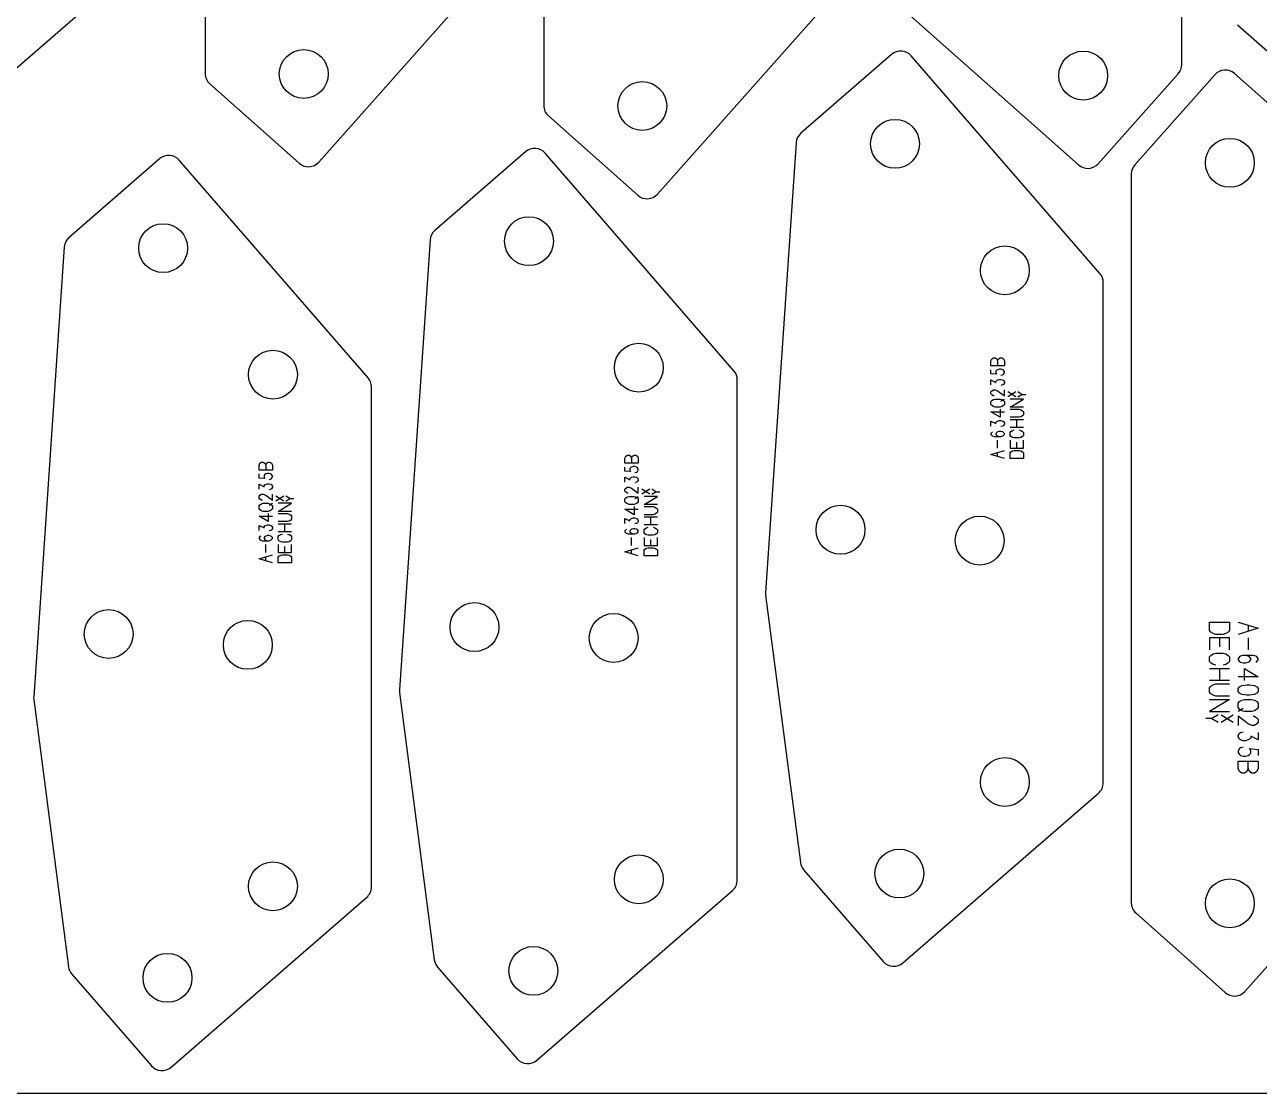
# Model space of a CAD drawing. Header units: millimetres. Extents: x 0 to 2500, y 0 to 1253.
# Drawn here: x 1150.3 to 1592.4, y 0 to 382.7 of the extents above; entities that cross this region are included whole.
import ezdxf

# ---------------------------------------------------------------- set-up
doc = ezdxf.new("R2010")
doc.units = ezdxf.units.MM
doc.layers.add('PARTS', color=4, linetype='CONTINUOUS')
doc.layers.add('PLATE', color=2, linetype='CONTINUOUS')

msp = doc.modelspace()

# ---------------------------------------------------------------- linework, layer by layer
at = {"layer": 'PARTS'}
for p, q in [((1564.63, 368.44), (1564.63, 629.45)), ((1214.92, 626.19), (1214.92, 365.18)), ((1336.16, 614.73), (1336.16, 353.73)), ((1132.58, 354.39), (1202.61, 415.16)), ((1255.63, 333.47), (1324.07, 410.52)), ((1376.86, 322.01), (1445.31, 399.07)), ((1458.31, 394.1), (1527.69, 332.48)), ((1584.61, 382.67), (1653.99, 321.05)), ((1460.67, 372), (1428.26, 343.87)), ((1535.32, 293.61), (1467.73, 371.5)), ((1534.75, 332.9), (1563.37, 365.12)), ((1576.45, 364.75), (1547.83, 332.53)), ((1652.89, 303.55), (1583.51, 365.17)), ((1216.6, 361.44), (1248.57, 333.05)), ((1337.84, 349.99), (1369.8, 321.6)), ((1426.54, 340.44), (1415.6, 179.32)), ((1329.6, 337.14), (1297.18, 309.01)), ((1404.25, 258.75), (1336.65, 336.64)), ((1198.59, 334.65), (1166.17, 306.52)), ((1273.24, 256.26), (1205.64, 334.15)), ((1546.57, 329.21), (1546.57, 68.2)), ((1295.47, 305.57), (1284.52, 144.46)), ((1164.46, 303.09), (1153.52, 141.97)), ((1536.54, 111.26), (1536.54, 290.33)), ((1496.3, 262.27), (1496.6, 262.99)), ((1496.3, 260.47), (1496.3, 262.27)), ((1496.6, 262.99), (1497.2, 263.35)), ((1497.2, 263.35), (1497.8, 263.35)), ((1497.8, 263.35), (1498.4, 262.99)), ((1498.4, 262.99), (1498.7, 262.27)), ((1498.7, 262.27), (1499, 262.99)), ((1498.7, 262.27), (1498.7, 260.47)), ((1499, 262.99), (1499.6, 263.35)), ((1499.6, 263.35), (1500.2, 263.35)), ((1500.2, 263.35), (1500.8, 262.99)), ((1500.8, 262.99), (1501.1, 262.27)), ((1501.1, 262.27), (1501.1, 260.47)), ((1501.1, 260.47), (1496.3, 260.47)), ((1496.3, 257.69), (1496.3, 259.13)), ((1498.4, 257.51), (1496.3, 257.69)), ((1498.4, 258.95), (1498.1, 258.59)), ((1498.1, 258.59), (1498.1, 257.87)), ((1498.1, 257.87), (1498.4, 257.51)), ((1498.7, 259.13), (1498.4, 258.95)), ((1499.3, 259.31), (1498.7, 259.13)), ((1499.9, 259.31), (1499.3, 259.31)), ((1500.5, 259.13), (1499.9, 259.31)), ((1499.9, 257.15), (1500.5, 257.33)), ((1500.8, 258.95), (1500.5, 259.13)), ((1500.5, 257.33), (1500.8, 257.51)), ((1501.1, 258.41), (1500.8, 258.95)), ((1500.8, 257.51), (1501.1, 258.05)), ((1501.1, 258.05), (1501.1, 258.41)), ((1274.46, 73.9), (1274.46, 252.98)), ((1405.47, 76.39), (1405.47, 255.47)), ((1496.3, 253.65), (1496.3, 255.45)), ((1496.3, 255.45), (1498.1, 254.55)), ((1498.1, 254.91), (1498.4, 255.27)), ((1498.1, 254.55), (1498.1, 254.91)), ((1498.4, 255.27), (1498.7, 255.45)), ((1498.7, 255.45), (1499.3, 255.63)), ((1499.3, 255.63), (1499.9, 255.63)), ((1499.9, 255.63), (1500.5, 255.45)), ((1500.5, 253.65), (1499.9, 253.47)), ((1500.5, 255.45), (1500.8, 255.27)), ((1500.8, 253.83), (1500.5, 253.65)), ((1500.8, 255.27), (1501.1, 254.73)), ((1501.1, 254.37), (1500.8, 253.83)), ((1501.1, 254.73), (1501.1, 254.37)), ((1496.3, 251.23), (1496.6, 251.59)), ((1496.3, 250.51), (1496.3, 251.23)), ((1496.6, 250.15), (1496.3, 250.51)), ((1496.3, 247.73), (1496.6, 248.09)), ((1496.3, 246.65), (1496.3, 247.73)), ((1496.6, 251.59), (1497.2, 251.95)), ((1497.2, 249.79), (1496.6, 250.15)), ((1496.6, 248.09), (1497.2, 248.45)), ((1497.2, 251.95), (1497.8, 251.95)), ((1497.5, 249.79), (1497.2, 249.79)), ((1497.2, 248.45), (1497.8, 248.63)), ((1497.8, 251.95), (1498.7, 251.59)), ((1497.8, 248.63), (1499.6, 248.63)), ((1498.7, 251.59), (1501.1, 249.79)), ((1499.6, 248.63), (1500.2, 248.45)), ((1499.9, 247.91), (1501.1, 248.63)), ((1500.2, 248.45), (1500.8, 248.09)), ((1500.8, 248.09), (1501.1, 247.73)), ((1501.1, 249.79), (1501.1, 251.95)), ((1501.1, 247.73), (1501.1, 246.65)), ((1505.18, 249.43), (1502.3, 251.16)), ((1505.18, 251.16), (1502.3, 249.43)), ((1503.14, 245.75), (1507.94, 248.63)), ((1507.94, 248.63), (1503.14, 248.63)), ((1507.34, 250.3), (1505.9, 251.16)), ((1505.9, 249.43), (1507.34, 250.3)), ((1507.34, 250.3), (1508.78, 250.3)), ((1496.6, 246.29), (1496.3, 246.65)), ((1499.6, 242.07), (1496.3, 244.05)), ((1496.3, 244.05), (1501.1, 244.05)), ((1497.2, 245.93), (1496.6, 246.29)), ((1497.8, 245.75), (1497.2, 245.93)), ((1499.6, 245.75), (1497.8, 245.75)), ((1500.2, 245.93), (1499.6, 245.75)), ((1499.6, 244.95), (1499.6, 242.07)), ((1500.8, 246.29), (1500.2, 245.93)), ((1501.1, 246.65), (1500.8, 246.29)), ((1507.94, 245.75), (1503.14, 245.75)), ((1503.14, 244.95), (1506.44, 244.95)), ((1506.44, 244.95), (1507.04, 244.77)), ((1507.04, 244.77), (1507.64, 244.41)), ((1507.64, 244.41), (1507.94, 244.05)), ((1507.94, 244.05), (1507.94, 242.97)), ((1496.3, 238.93), (1496.3, 240.73)), ((1496.3, 240.73), (1498.1, 239.83)), ((1498.1, 240.19), (1498.4, 240.55)), ((1498.1, 239.83), (1498.1, 240.19)), ((1498.4, 240.55), (1498.7, 240.73)), ((1498.7, 240.73), (1499.3, 240.91)), ((1499.3, 240.91), (1499.9, 240.91)), ((1499.9, 240.91), (1500.5, 240.73)), ((1500.5, 238.93), (1499.9, 238.75)), ((1500.5, 240.73), (1500.8, 240.55)), ((1500.8, 239.11), (1500.5, 238.93)), ((1500.8, 240.55), (1501.1, 240.01)), ((1501.1, 239.65), (1500.8, 239.11)), ((1501.1, 240.01), (1501.1, 239.65)), ((1506.44, 242.07), (1503.14, 242.07)), ((1503.14, 241.27), (1507.94, 241.27)), ((1505.54, 238.39), (1505.54, 241.27)), ((1507.04, 242.25), (1506.44, 242.07)), ((1507.64, 242.61), (1507.04, 242.25)), ((1507.94, 242.97), (1507.64, 242.61)), ((1496.6, 236.69), (1496.3, 236.33)), ((1496.3, 236.33), (1496.3, 235.97)), ((1496.3, 235.97), (1496.6, 235.61)), ((1496.9, 236.87), (1496.6, 236.69)), ((1496.6, 235.61), (1496.9, 235.43)), ((1496.9, 235.43), (1497.5, 235.25)), ((1497.5, 235.25), (1499.9, 235.25)), ((1498.4, 236.69), (1498.1, 236.33)), ((1498.1, 236.33), (1498.1, 235.97)), ((1498.1, 235.97), (1498.4, 235.61)), ((1498.7, 236.87), (1498.4, 236.69)), ((1498.4, 235.61), (1498.7, 235.43)), ((1499.3, 237.05), (1498.7, 236.87)), ((1498.7, 235.43), (1499.3, 235.25)), ((1499.9, 237.05), (1499.3, 237.05)), ((1500.5, 236.87), (1499.9, 237.05)), ((1499.9, 235.25), (1500.5, 235.43)), ((1500.8, 236.69), (1500.5, 236.87)), ((1500.5, 235.43), (1500.8, 235.61)), ((1501.1, 236.33), (1500.8, 236.69)), ((1500.8, 235.61), (1501.1, 235.97)), ((1501.1, 235.97), (1501.1, 236.33)), ((1507.94, 238.39), (1503.14, 238.39)), ((1503.14, 236.69), (1503.44, 237.05)), ((1503.14, 235.61), (1503.14, 236.69)), ((1503.44, 235.25), (1503.14, 235.61)), ((1503.44, 237.05), (1504.04, 237.41)), ((1504.04, 234.89), (1503.44, 235.25)), ((1504.04, 237.41), (1504.64, 237.59)), ((1504.64, 234.71), (1504.04, 234.89)), ((1506.44, 234.71), (1504.64, 234.71)), ((1506.44, 237.59), (1507.04, 237.41)), ((1507.04, 234.89), (1506.44, 234.71)), ((1507.04, 237.41), (1507.64, 237.05)), ((1507.64, 235.25), (1507.04, 234.89)), ((1507.64, 237.05), (1507.94, 236.69)), ((1507.94, 235.61), (1507.64, 235.25)), ((1507.94, 236.69), (1507.94, 235.61)), ((1496.3, 228.79), (1501.1, 230.23)), ((1498.7, 231.03), (1498.7, 233.91)), ((1503.14, 233.91), (1503.14, 231.03)), ((1503.14, 231.03), (1507.94, 231.03)), ((1503.44, 229.69), (1504.04, 230.05)), ((1504.04, 230.05), (1504.64, 230.23)), ((1504.64, 230.23), (1506.44, 230.23)), ((1505.54, 231.03), (1505.54, 233.19)), ((1506.44, 230.23), (1507.04, 230.05)), ((1507.04, 230.05), (1507.64, 229.69)), ((1507.94, 231.03), (1507.94, 233.91)), ((1234.22, 224.92), (1234.52, 225.64)), ((1234.52, 225.64), (1235.12, 226)), ((1235.12, 226), (1235.72, 226)), ((1235.72, 226), (1236.32, 225.64)), ((1236.32, 225.64), (1236.62, 224.92)), ((1236.62, 224.92), (1236.92, 225.64)), ((1236.92, 225.64), (1237.52, 226)), ((1237.52, 226), (1238.12, 226)), ((1238.12, 226), (1238.72, 225.64)), ((1238.72, 225.64), (1239.02, 224.92)), ((1365.23, 227.41), (1365.53, 228.13)), ((1365.23, 225.61), (1365.23, 227.41)), ((1370.03, 225.61), (1365.23, 225.61)), ((1365.53, 228.13), (1366.13, 228.49)), ((1366.13, 228.49), (1366.73, 228.49)), ((1366.73, 228.49), (1367.33, 228.13)), ((1367.33, 228.13), (1367.63, 227.41)), ((1367.63, 227.41), (1367.93, 228.13)), ((1367.63, 227.41), (1367.63, 225.61)), ((1367.93, 228.13), (1368.53, 228.49)), ((1368.53, 228.49), (1369.13, 228.49)), ((1369.13, 228.49), (1369.73, 228.13)), ((1369.73, 228.13), (1370.03, 227.41)), ((1370.03, 227.41), (1370.03, 225.61)), ((1501.1, 227.35), (1496.3, 228.79)), ((1498.7, 228.07), (1498.7, 229.51)), ((1503.14, 229.33), (1503.44, 229.69)), ((1503.14, 227.35), (1503.14, 229.33)), ((1507.94, 227.35), (1503.14, 227.35)), ((1507.64, 229.69), (1507.94, 229.33)), ((1507.94, 229.33), (1507.94, 227.35)), ((1234.22, 223.12), (1234.22, 224.92)), ((1239.02, 223.12), (1234.22, 223.12)), ((1234.22, 220.34), (1234.22, 221.78)), ((1236.32, 221.6), (1236.02, 221.24)), ((1236.02, 221.24), (1236.02, 220.52)), ((1236.62, 221.78), (1236.32, 221.6)), ((1236.62, 224.92), (1236.62, 223.12)), ((1237.22, 221.96), (1236.62, 221.78)), ((1237.82, 221.96), (1237.22, 221.96)), ((1238.42, 221.78), (1237.82, 221.96)), ((1238.72, 221.6), (1238.42, 221.78)), ((1239.02, 221.06), (1238.72, 221.6)), ((1239.02, 224.92), (1239.02, 223.12)), ((1239.02, 220.7), (1239.02, 221.06)), ((1365.23, 222.83), (1365.23, 224.27)), ((1367.33, 222.65), (1365.23, 222.83)), ((1367.33, 224.09), (1367.03, 223.73)), ((1367.03, 223.73), (1367.03, 223.01)), ((1367.03, 223.01), (1367.33, 222.65)), ((1367.63, 224.27), (1367.33, 224.09)), ((1368.23, 224.45), (1367.63, 224.27)), ((1368.83, 224.45), (1368.23, 224.45)), ((1369.43, 224.27), (1368.83, 224.45)), ((1368.83, 222.29), (1369.43, 222.47)), ((1369.73, 224.09), (1369.43, 224.27)), ((1369.43, 222.47), (1369.73, 222.65)), ((1370.03, 223.55), (1369.73, 224.09)), ((1369.73, 222.65), (1370.03, 223.19)), ((1370.03, 223.19), (1370.03, 223.55)), ((1236.32, 220.16), (1234.22, 220.34)), ((1234.22, 216.3), (1234.22, 218.1)), ((1234.22, 218.1), (1236.02, 217.2)), ((1236.02, 220.52), (1236.32, 220.16)), ((1236.02, 217.56), (1236.32, 217.92)), ((1236.02, 217.2), (1236.02, 217.56)), ((1236.32, 217.92), (1236.62, 218.1)), ((1236.62, 218.1), (1237.22, 218.28)), ((1237.22, 218.28), (1237.82, 218.28)), ((1237.82, 219.8), (1238.42, 219.98)), ((1237.82, 218.28), (1238.42, 218.1)), ((1238.42, 219.98), (1238.72, 220.16)), ((1238.42, 218.1), (1238.72, 217.92)), ((1238.72, 220.16), (1239.02, 220.7)), ((1238.72, 217.92), (1239.02, 217.38)), ((1239.02, 217.02), (1238.72, 216.48)), ((1239.02, 217.38), (1239.02, 217.02)), ((1365.23, 218.79), (1365.23, 220.59)), ((1365.23, 220.59), (1367.03, 219.69)), ((1365.23, 216.37), (1365.53, 216.73)), ((1365.53, 216.73), (1366.13, 217.09)), ((1366.13, 217.09), (1366.73, 217.09)), ((1366.73, 217.09), (1367.63, 216.73)), ((1367.03, 220.05), (1367.33, 220.41)), ((1367.03, 219.69), (1367.03, 220.05)), ((1367.33, 220.41), (1367.63, 220.59)), ((1367.63, 220.59), (1368.23, 220.77)), ((1367.63, 216.73), (1370.03, 214.93)), ((1368.23, 220.77), (1368.83, 220.77)), ((1368.83, 220.77), (1369.43, 220.59)), ((1369.43, 218.79), (1368.83, 218.61)), ((1369.43, 220.59), (1369.73, 220.41)), ((1369.73, 218.97), (1369.43, 218.79)), ((1369.73, 220.41), (1370.03, 219.87)), ((1370.03, 219.51), (1369.73, 218.97)), ((1370.03, 219.87), (1370.03, 219.51)), ((1370.03, 214.93), (1370.03, 217.09)), ((1234.22, 213.88), (1234.52, 214.24)), ((1234.22, 213.16), (1234.22, 213.88)), ((1234.52, 212.8), (1234.22, 213.16)), ((1234.52, 214.24), (1235.12, 214.6)), ((1235.12, 212.44), (1234.52, 212.8)), ((1235.12, 214.6), (1235.72, 214.6)), ((1235.42, 212.44), (1235.12, 212.44)), ((1235.72, 214.6), (1236.62, 214.24)), ((1236.62, 214.24), (1239.02, 212.44)), ((1238.42, 216.3), (1237.82, 216.12)), ((1238.72, 216.48), (1238.42, 216.3)), ((1239.02, 212.44), (1239.02, 214.6)), ((1243.1, 212.08), (1240.22, 213.81)), ((1243.1, 213.81), (1240.22, 212.08)), ((1245.26, 212.95), (1243.82, 213.81)), ((1243.82, 212.08), (1245.26, 212.95)), ((1245.26, 212.95), (1246.7, 212.95)), ((1365.23, 215.65), (1365.23, 216.37)), ((1365.53, 215.29), (1365.23, 215.65)), ((1365.23, 212.87), (1365.53, 213.23)), ((1365.23, 211.79), (1365.23, 212.87)), ((1366.13, 214.93), (1365.53, 215.29)), ((1365.53, 213.23), (1366.13, 213.59)), ((1366.43, 214.93), (1366.13, 214.93)), ((1366.13, 213.59), (1366.73, 213.77)), ((1366.73, 213.77), (1368.53, 213.77)), ((1368.53, 213.77), (1369.13, 213.59)), ((1368.83, 213.05), (1370.03, 213.77)), ((1369.13, 213.59), (1369.73, 213.23)), ((1369.73, 213.23), (1370.03, 212.87)), ((1370.03, 212.87), (1370.03, 211.79)), ((1374.11, 214.57), (1371.23, 216.3)), ((1374.11, 216.3), (1371.23, 214.57)), ((1372.07, 210.89), (1376.87, 213.77)), ((1376.87, 213.77), (1372.07, 213.77)), ((1376.27, 215.43), (1374.83, 216.3)), ((1374.83, 214.57), (1376.27, 215.43)), ((1376.27, 215.43), (1377.71, 215.43)), ((1234.22, 210.38), (1234.52, 210.74)), ((1234.22, 209.3), (1234.22, 210.38)), ((1234.52, 208.94), (1234.22, 209.3)), ((1234.52, 210.74), (1235.12, 211.1)), ((1235.12, 208.58), (1234.52, 208.94)), ((1235.12, 211.1), (1235.72, 211.28)), ((1235.72, 208.4), (1235.12, 208.58)), ((1235.72, 211.28), (1237.52, 211.28)), ((1237.52, 208.4), (1235.72, 208.4)), ((1237.52, 211.28), (1238.12, 211.1)), ((1238.12, 208.58), (1237.52, 208.4)), ((1237.82, 210.56), (1239.02, 211.28)), ((1238.12, 211.1), (1238.72, 210.74)), ((1238.72, 208.94), (1238.12, 208.58)), ((1238.72, 210.74), (1239.02, 210.38)), ((1239.02, 209.3), (1238.72, 208.94)), ((1239.02, 210.38), (1239.02, 209.3)), ((1241.06, 208.4), (1245.86, 211.28)), ((1245.86, 211.28), (1241.06, 211.28)), ((1245.86, 208.4), (1241.06, 208.4)), ((1365.53, 211.43), (1365.23, 211.79)), ((1368.53, 207.21), (1365.23, 209.19)), ((1365.23, 209.19), (1370.03, 209.19)), ((1366.13, 211.07), (1365.53, 211.43)), ((1366.73, 210.89), (1366.13, 211.07)), ((1368.53, 210.89), (1366.73, 210.89)), ((1369.13, 211.07), (1368.53, 210.89)), ((1368.53, 210.09), (1368.53, 207.21)), ((1369.73, 211.43), (1369.13, 211.07)), ((1370.03, 211.79), (1369.73, 211.43)), ((1376.87, 210.89), (1372.07, 210.89)), ((1372.07, 210.09), (1375.37, 210.09)), ((1375.37, 210.09), (1375.97, 209.91)), ((1375.97, 209.91), (1376.57, 209.55)), ((1376.57, 209.55), (1376.87, 209.19)), ((1376.87, 208.11), (1376.57, 207.75)), ((1376.87, 209.19), (1376.87, 208.11)), ((1237.52, 204.72), (1234.22, 206.7)), ((1234.22, 206.7), (1239.02, 206.7)), ((1234.22, 201.58), (1234.22, 203.38)), ((1234.22, 203.38), (1236.02, 202.48)), ((1236.32, 203.2), (1236.62, 203.38)), ((1236.62, 203.38), (1237.22, 203.56)), ((1237.22, 203.56), (1237.82, 203.56)), ((1237.52, 207.6), (1237.52, 204.72)), ((1237.82, 203.56), (1238.42, 203.38)), ((1238.42, 203.38), (1238.72, 203.2)), ((1241.06, 207.6), (1244.36, 207.6)), ((1244.36, 204.72), (1241.06, 204.72)), ((1241.06, 203.92), (1245.86, 203.92)), ((1243.46, 201.04), (1243.46, 203.92)), ((1244.36, 207.6), (1244.96, 207.42)), ((1244.96, 204.9), (1244.36, 204.72)), ((1244.96, 207.42), (1245.56, 207.06)), ((1245.56, 205.26), (1244.96, 204.9)), ((1245.56, 207.06), (1245.86, 206.7)), ((1245.86, 205.62), (1245.56, 205.26)), ((1245.86, 206.7), (1245.86, 205.62)), ((1365.23, 204.07), (1365.23, 205.87)), ((1365.23, 205.87), (1367.03, 204.97)), ((1367.03, 205.33), (1367.33, 205.69)), ((1367.03, 204.97), (1367.03, 205.33)), ((1367.33, 205.69), (1367.63, 205.87)), ((1367.63, 205.87), (1368.23, 206.05)), ((1368.23, 206.05), (1368.83, 206.05)), ((1368.83, 206.05), (1369.43, 205.87)), ((1369.43, 204.07), (1368.83, 203.89)), ((1369.43, 205.87), (1369.73, 205.69)), ((1369.73, 204.25), (1369.43, 204.07)), ((1369.73, 205.69), (1370.03, 205.15)), ((1370.03, 204.79), (1369.73, 204.25)), ((1370.03, 205.15), (1370.03, 204.79)), ((1375.37, 207.21), (1372.07, 207.21)), ((1372.07, 206.41), (1376.87, 206.41)), ((1376.87, 203.53), (1372.07, 203.53)), ((1374.47, 203.53), (1374.47, 206.41)), ((1375.97, 207.39), (1375.37, 207.21)), ((1376.57, 207.75), (1375.97, 207.39)), ((1234.52, 199.34), (1234.22, 198.98)), ((1234.22, 198.98), (1234.22, 198.62)), ((1234.82, 199.52), (1234.52, 199.34)), ((1236.02, 202.84), (1236.32, 203.2)), ((1236.02, 202.48), (1236.02, 202.84)), ((1236.32, 199.34), (1236.02, 198.98)), ((1236.02, 198.98), (1236.02, 198.62)), ((1236.62, 199.52), (1236.32, 199.34)), ((1237.22, 199.7), (1236.62, 199.52)), ((1237.82, 199.7), (1237.22, 199.7)), ((1238.42, 201.58), (1237.82, 201.4)), ((1238.42, 199.52), (1237.82, 199.7)), ((1238.72, 201.76), (1238.42, 201.58)), ((1238.72, 199.34), (1238.42, 199.52)), ((1238.72, 203.2), (1239.02, 202.66)), ((1239.02, 202.3), (1238.72, 201.76)), ((1239.02, 198.98), (1238.72, 199.34)), ((1239.02, 202.66), (1239.02, 202.3)), ((1239.02, 198.62), (1239.02, 198.98)), ((1245.86, 201.04), (1241.06, 201.04)), ((1241.06, 199.34), (1241.36, 199.7)), ((1241.06, 198.26), (1241.06, 199.34)), ((1241.36, 199.7), (1241.96, 200.06)), ((1241.96, 200.06), (1242.56, 200.24)), ((1244.36, 200.24), (1244.96, 200.06)), ((1244.96, 200.06), (1245.56, 199.7)), ((1245.56, 199.7), (1245.86, 199.34)), ((1245.86, 199.34), (1245.86, 198.26)), ((1365.53, 201.83), (1365.23, 201.47)), ((1365.23, 201.47), (1365.23, 201.11)), ((1365.23, 201.11), (1365.53, 200.75)), ((1365.83, 202.01), (1365.53, 201.83)), ((1365.53, 200.75), (1365.83, 200.57)), ((1365.83, 200.57), (1366.43, 200.39)), ((1366.43, 200.39), (1368.83, 200.39)), ((1367.33, 201.83), (1367.03, 201.47)), ((1367.03, 201.47), (1367.03, 201.11)), ((1367.03, 201.11), (1367.33, 200.75)), ((1367.63, 202.01), (1367.33, 201.83)), ((1367.33, 200.75), (1367.63, 200.57)), ((1368.23, 202.19), (1367.63, 202.01)), ((1367.63, 200.57), (1368.23, 200.39)), ((1367.63, 196.17), (1367.63, 199.05)), ((1368.83, 202.19), (1368.23, 202.19)), ((1369.43, 202.01), (1368.83, 202.19)), ((1368.83, 200.39), (1369.43, 200.57)), ((1369.73, 201.83), (1369.43, 202.01)), ((1369.43, 200.57), (1369.73, 200.75)), ((1370.03, 201.47), (1369.73, 201.83)), ((1369.73, 200.75), (1370.03, 201.11)), ((1370.03, 201.11), (1370.03, 201.47)), ((1372.07, 201.83), (1372.37, 202.19)), ((1372.07, 200.75), (1372.07, 201.83)), ((1372.37, 200.39), (1372.07, 200.75)), ((1372.07, 199.05), (1372.07, 196.17)), ((1372.37, 202.19), (1372.97, 202.55)), ((1372.97, 200.03), (1372.37, 200.39)), ((1372.97, 202.55), (1373.57, 202.73)), ((1373.57, 199.85), (1372.97, 200.03)), ((1375.37, 199.85), (1373.57, 199.85)), ((1375.37, 202.73), (1375.97, 202.55)), ((1375.97, 200.03), (1375.37, 199.85)), ((1375.97, 202.55), (1376.57, 202.19)), ((1376.57, 200.39), (1375.97, 200.03)), ((1376.57, 202.19), (1376.87, 201.83)), ((1376.87, 200.75), (1376.57, 200.39)), ((1376.87, 201.83), (1376.87, 200.75)), ((1376.87, 196.17), (1376.87, 199.05)), ((1234.22, 198.62), (1234.52, 198.26)), ((1234.52, 198.26), (1234.82, 198.08)), ((1234.82, 198.08), (1235.42, 197.9)), ((1235.42, 197.9), (1237.82, 197.9)), ((1236.02, 198.62), (1236.32, 198.26)), ((1236.32, 198.26), (1236.62, 198.08)), ((1236.62, 198.08), (1237.22, 197.9)), ((1236.62, 193.68), (1236.62, 196.56)), ((1237.82, 197.9), (1238.42, 198.08)), ((1238.42, 198.08), (1238.72, 198.26)), ((1238.72, 198.26), (1239.02, 198.62)), ((1241.36, 197.9), (1241.06, 198.26)), ((1241.06, 196.56), (1241.06, 193.68)), ((1241.96, 197.54), (1241.36, 197.9)), ((1242.56, 197.36), (1241.96, 197.54)), ((1244.36, 197.36), (1242.56, 197.36)), ((1243.46, 193.68), (1243.46, 195.84)), ((1244.96, 197.54), (1244.36, 197.36)), ((1245.56, 197.9), (1244.96, 197.54)), ((1245.86, 198.26), (1245.56, 197.9)), ((1245.86, 193.68), (1245.86, 196.56)), ((1365.23, 193.93), (1370.03, 195.37)), ((1367.63, 193.21), (1367.63, 194.65)), ((1372.07, 196.17), (1376.87, 196.17)), ((1372.07, 194.47), (1372.37, 194.83)), ((1372.37, 194.83), (1372.97, 195.19)), ((1372.97, 195.19), (1373.57, 195.37)), ((1373.57, 195.37), (1375.37, 195.37)), ((1374.47, 196.17), (1374.47, 198.33)), ((1375.37, 195.37), (1375.97, 195.19)), ((1375.97, 195.19), (1376.57, 194.83)), ((1376.57, 194.83), (1376.87, 194.47)), ((1234.22, 191.44), (1239.02, 192.88)), ((1239.02, 190), (1234.22, 191.44)), ((1236.62, 190.72), (1236.62, 192.16)), ((1241.06, 193.68), (1245.86, 193.68)), ((1241.06, 191.98), (1241.36, 192.34)), ((1241.06, 190), (1241.06, 191.98)), ((1241.36, 192.34), (1241.96, 192.7)), ((1241.96, 192.7), (1242.56, 192.88)), ((1242.56, 192.88), (1244.36, 192.88)), ((1244.36, 192.88), (1244.96, 192.7)), ((1244.96, 192.7), (1245.56, 192.34)), ((1245.56, 192.34), (1245.86, 191.98)), ((1245.86, 191.98), (1245.86, 190)), ((1370.03, 192.49), (1365.23, 193.93)), ((1372.07, 192.49), (1372.07, 194.47)), ((1376.87, 192.49), (1372.07, 192.49)), ((1376.87, 194.47), (1376.87, 192.49)), ((1245.86, 190), (1241.06, 190)), ((1415.63, 178.34), (1428.05, 82.69)), ((1574.55, 165.7), (1574.55, 168.67)), ((1574.55, 168.67), (1581.75, 168.67)), ((1581.75, 168.67), (1581.75, 165.7)), ((1584.81, 168.67), (1592.01, 166.51)), ((1575, 165.16), (1574.55, 165.7)), ((1575.9, 164.62), (1575, 165.16)), ((1576.8, 164.35), (1575.9, 164.62)), ((1579.5, 164.35), (1576.8, 164.35)), ((1580.4, 164.62), (1579.5, 164.35)), ((1581.3, 165.16), (1580.4, 164.62)), ((1581.75, 165.7), (1581.3, 165.16)), ((1592.01, 166.51), (1584.81, 164.35)), ((1588.41, 167.59), (1588.41, 165.43)), ((1581.75, 163.15), (1574.55, 163.15)), ((1574.55, 163.15), (1574.55, 158.83)), ((1578.15, 163.15), (1578.15, 159.91)), ((1581.75, 158.83), (1581.75, 163.15)), ((1588.41, 163.15), (1588.41, 158.83)), ((1574.55, 156.28), (1575, 156.82)), ((1574.55, 154.66), (1574.55, 156.28)), ((1575, 156.82), (1575.9, 157.36)), ((1575.9, 157.36), (1576.8, 157.63)), ((1576.8, 157.63), (1579.5, 157.63)), ((1579.5, 157.63), (1580.4, 157.36)), ((1580.4, 157.36), (1581.3, 156.82)), ((1581.3, 156.82), (1581.75, 156.28)), ((1581.75, 156.28), (1581.75, 154.66)), ((1585.26, 156.28), (1584.81, 155.74)), ((1584.81, 155.74), (1584.81, 155.2)), ((1584.81, 155.2), (1585.26, 154.66)), ((1585.71, 156.55), (1585.26, 156.28)), ((1586.61, 156.82), (1585.71, 156.55)), ((1590.21, 156.82), (1586.61, 156.82)), ((1588.41, 156.55), (1587.51, 156.82)), ((1588.86, 156.28), (1588.41, 156.55)), ((1589.31, 155.74), (1588.86, 156.28)), ((1588.86, 154.66), (1589.31, 155.2)), ((1589.31, 155.2), (1589.31, 155.74)), ((1591.11, 156.55), (1590.21, 156.82)), ((1591.56, 156.28), (1591.11, 156.55)), ((1592.01, 155.74), (1591.56, 156.28)), ((1591.56, 154.66), (1592.01, 155.2)), ((1592.01, 155.2), (1592.01, 155.74)), ((1575, 154.12), (1574.55, 154.66)), ((1574.55, 152.11), (1581.75, 152.11)), ((1575.9, 153.58), (1575, 154.12)), ((1576.8, 153.31), (1575.9, 153.58)), ((1578.15, 152.11), (1578.15, 147.79)), ((1580.4, 153.58), (1579.5, 153.31)), ((1581.3, 154.12), (1580.4, 153.58)), ((1581.75, 154.66), (1581.3, 154.12)), ((1585.26, 154.66), (1585.71, 154.39)), ((1585.71, 154.39), (1586.61, 154.12)), ((1586.61, 154.12), (1587.51, 154.12)), ((1587.06, 147.79), (1587.06, 152.11)), ((1587.06, 152.11), (1592.01, 149.14)), ((1587.51, 154.12), (1588.41, 154.39)), ((1588.41, 154.39), (1588.86, 154.66)), ((1591.11, 154.39), (1591.56, 154.66)), ((1581.75, 147.79), (1574.55, 147.79)), ((1575, 145.78), (1575.9, 146.32)), ((1575.9, 146.32), (1576.8, 146.59)), ((1576.8, 146.59), (1581.75, 146.59)), ((1592.01, 149.14), (1584.81, 149.14)), ((1585.26, 145.51), (1586.16, 146.05)), ((1586.16, 146.05), (1587.96, 146.32)), ((1587.96, 146.32), (1588.86, 146.32)), ((1588.86, 146.32), (1590.66, 146.05)), ((1590.66, 146.05), (1591.56, 145.51)), ((1284.55, 143.47), (1296.98, 47.83)), ((1574.55, 145.24), (1575, 145.78)), ((1574.55, 143.62), (1574.55, 145.24)), ((1575, 143.08), (1574.55, 143.62)), ((1575.9, 142.54), (1575, 143.08)), ((1576.8, 142.27), (1575.9, 142.54)), ((1581.75, 142.27), (1576.8, 142.27)), ((1584.81, 144.97), (1585.26, 145.51)), ((1584.81, 143.89), (1584.81, 144.97)), ((1585.26, 143.35), (1584.81, 143.89)), ((1586.16, 142.81), (1585.26, 143.35)), ((1587.96, 142.54), (1586.16, 142.81)), ((1588.86, 142.54), (1587.96, 142.54)), ((1590.66, 142.81), (1588.86, 142.54)), ((1591.56, 143.35), (1590.66, 142.81)), ((1591.56, 145.51), (1592.01, 144.97)), ((1592.01, 143.89), (1591.56, 143.35)), ((1592.01, 144.97), (1592.01, 143.89)), ((1153.55, 140.99), (1165.97, 45.34)), ((1574.55, 141.07), (1581.75, 141.07)), ((1581.75, 141.07), (1574.55, 136.75)), ((1584.81, 139.72), (1585.26, 140.26)), ((1584.81, 138.1), (1584.81, 139.72)), ((1585.26, 137.56), (1584.81, 138.1)), ((1586.61, 137.83), (1584.81, 136.75)), ((1585.26, 140.26), (1586.16, 140.8)), ((1586.16, 137.02), (1585.26, 137.56)), ((1586.16, 140.8), (1587.06, 141.07)), ((1587.06, 141.07), (1589.76, 141.07)), ((1589.76, 141.07), (1590.66, 140.8)), ((1590.66, 140.8), (1591.56, 140.26)), ((1591.56, 137.56), (1590.66, 137.02)), ((1591.56, 140.26), (1592.01, 139.72)), ((1592.01, 138.1), (1591.56, 137.56)), ((1592.01, 139.72), (1592.01, 138.1)), ((1575.45, 134.26), (1573.29, 134.26)), ((1574.55, 136.75), (1581.75, 136.75)), ((1577.61, 135.55), (1575.45, 134.26)), ((1575.45, 134.26), (1577.61, 132.96)), ((1578.69, 135.55), (1583.01, 132.96)), ((1578.69, 132.96), (1583.01, 135.55)), ((1588.41, 132.31), (1584.81, 135.01)), ((1584.81, 135.01), (1584.81, 131.77)), ((1587.06, 136.75), (1586.16, 137.02)), ((1589.76, 136.75), (1587.06, 136.75)), ((1590.66, 137.02), (1589.76, 136.75)), ((1590.21, 135.01), (1590.66, 135.01)), ((1590.66, 135.01), (1591.56, 134.47)), ((1591.56, 134.47), (1592.01, 133.93)), ((1592.01, 132.85), (1591.56, 132.31)), ((1592.01, 133.93), (1592.01, 132.85)), ((1584.81, 128.14), (1585.26, 128.95)), ((1585.26, 128.95), (1585.71, 129.22)), ((1585.71, 129.22), (1586.61, 129.49)), ((1589.76, 131.77), (1588.41, 132.31)), ((1590.66, 131.77), (1589.76, 131.77)), ((1591.56, 132.31), (1590.66, 131.77)), ((1592.01, 129.22), (1592.01, 126.52)), ((1584.81, 127.6), (1584.81, 128.14)), ((1585.26, 126.79), (1584.81, 127.6)), ((1585.71, 126.52), (1585.26, 126.79)), ((1586.61, 126.25), (1585.71, 126.52)), ((1586.61, 123.97), (1585.71, 123.7)), ((1587.51, 126.25), (1586.61, 126.25)), ((1588.41, 126.52), (1587.51, 126.25)), ((1588.86, 126.79), (1588.41, 126.52)), ((1589.31, 127.33), (1588.86, 126.79)), ((1592.01, 126.52), (1589.31, 127.87)), ((1589.31, 127.87), (1589.31, 127.33)), ((1585.26, 123.43), (1584.81, 122.62)), ((1584.81, 122.62), (1584.81, 122.08)), ((1584.81, 122.08), (1585.26, 121.27)), ((1585.71, 123.7), (1585.26, 123.43)), ((1585.26, 121.27), (1585.71, 121)), ((1585.71, 121), (1586.61, 120.73)), ((1586.61, 120.73), (1587.51, 120.73)), ((1587.51, 120.73), (1588.41, 121)), ((1588.41, 121), (1588.86, 121.27)), ((1589.31, 122.89), (1588.86, 123.43)), ((1588.86, 123.43), (1592.01, 123.16)), ((1588.86, 121.27), (1589.31, 121.81)), ((1589.31, 121.81), (1589.31, 122.89)), ((1592.01, 123.16), (1592.01, 121)), ((1584.81, 118.99), (1592.01, 118.99)), ((1584.81, 116.29), (1584.81, 118.99)), ((1585.26, 115.21), (1584.81, 116.29)), ((1586.16, 114.67), (1585.26, 115.21)), ((1587.96, 115.21), (1587.06, 114.67)), ((1588.41, 116.29), (1587.96, 115.21)), ((1588.41, 116.29), (1588.41, 118.99)), ((1588.86, 115.21), (1588.41, 116.29)), ((1589.76, 114.67), (1588.86, 115.21)), ((1591.56, 115.21), (1590.66, 114.67)), ((1592.01, 116.29), (1591.56, 115.21)), ((1592.01, 118.99), (1592.01, 116.29)), ((1587.06, 114.67), (1586.16, 114.67)), ((1587.27, 36.49), (1655.71, 113.55)), ((1590.66, 114.67), (1589.76, 114.67)), ((1464.79, 46.71), (1534.82, 107.48)), ((1429.23, 80.06), (1457.74, 47.21)), ((1333.72, 11.85), (1403.75, 72.61)), ((1202.71, 9.36), (1272.74, 70.13)), ((1548.25, 64.47), (1580.21, 36.07)), ((1298.16, 45.19), (1326.66, 12.35)), ((1167.15, 42.71), (1195.66, 9.86))]:
    msp.add_line(p, q, dxfattribs=at)
for centre in [(1250.22, 365.02), (1529.34, 364.45), (1371.45, 353.57), (1461.95, 340.01), (1581.86, 333.2), (1330.88, 305.15), (1199.87, 302.66), (1501.28, 294.7), (1239.19, 257.35), (1370.2, 259.83), (1442.43, 201.81), (1492.28, 197.93), (1180.35, 164.46), (1311.35, 166.95), (1230.2, 160.58), (1361.2, 163.07), (1501.28, 111.47), (1370.2, 76.61), (1463.51, 78.7), (1239.19, 74.12), (1581.86, 68.05), (1201.43, 41.35), (1332.44, 43.84)]:
    msp.add_circle(centre, 8.75, dxfattribs=at)
for centre, start, end in [((1463.95, 368.23), 400.9508, 130.9495), ((1559.63, 368.44), 318.3866, 360), ((1219.92, 365.18), 180, 228.3866), ((1580.19, 361.43), 48.3866, 138.3867), ((1341.16, 353.73), 180, 228.3866), ((1431.53, 340.1), 130.9504, 176.1125), ((1332.88, 333.36), 400.9508, 130.9495), ((1201.87, 330.88), 400.9508, 130.9495), ((1251.89, 336.79), 228.3865, -41.6134), ((1531.01, 336.22), 228.3866, 318.3867), ((1551.57, 329.21), 138.3866, 180), ((1373.12, 325.33), 228.3865, -41.6134), ((1169.45, 302.75), 130.9504, 176.1125), ((1300.46, 305.23), 130.9504, 176.1125), ((1531.54, 290.33), 360, 400.9498), ((1400.47, 255.47), 360, 400.9498), ((1269.46, 252.98), 360, 400.9498), ((1420.59, 178.98), 176.1132, 187.4008), ((1158.5, 141.63), 176.1132, 187.4008), ((1289.51, 144.12), 176.1132, 187.4008), ((1531.54, 111.26), 310.9503, 360), ((1433.01, 83.34), 187.4008, 220.9498), ((1400.47, 76.39), 310.9503, 360), ((1269.46, 73.9), 310.9503, 360), ((1551.57, 68.2), 180, 228.3866), ((1170.93, 45.99), 187.4008, 220.9498), ((1301.94, 48.47), 187.4008, 220.9498), ((1461.51, 50.49), 220.9498, 310.9499), ((1583.53, 39.81), 228.3865, -41.6134), ((1199.43, 13.14), 220.9498, 310.9499), ((1330.44, 15.62), 220.9498, 310.9499)]:
    msp.add_arc(centre, 5, start, end, dxfattribs=at)
at = {"layer": 'PLATE'}
msp.add_line((0, 0), (2500, 0), dxfattribs=at)

doc.saveas('drawing.dxf')
